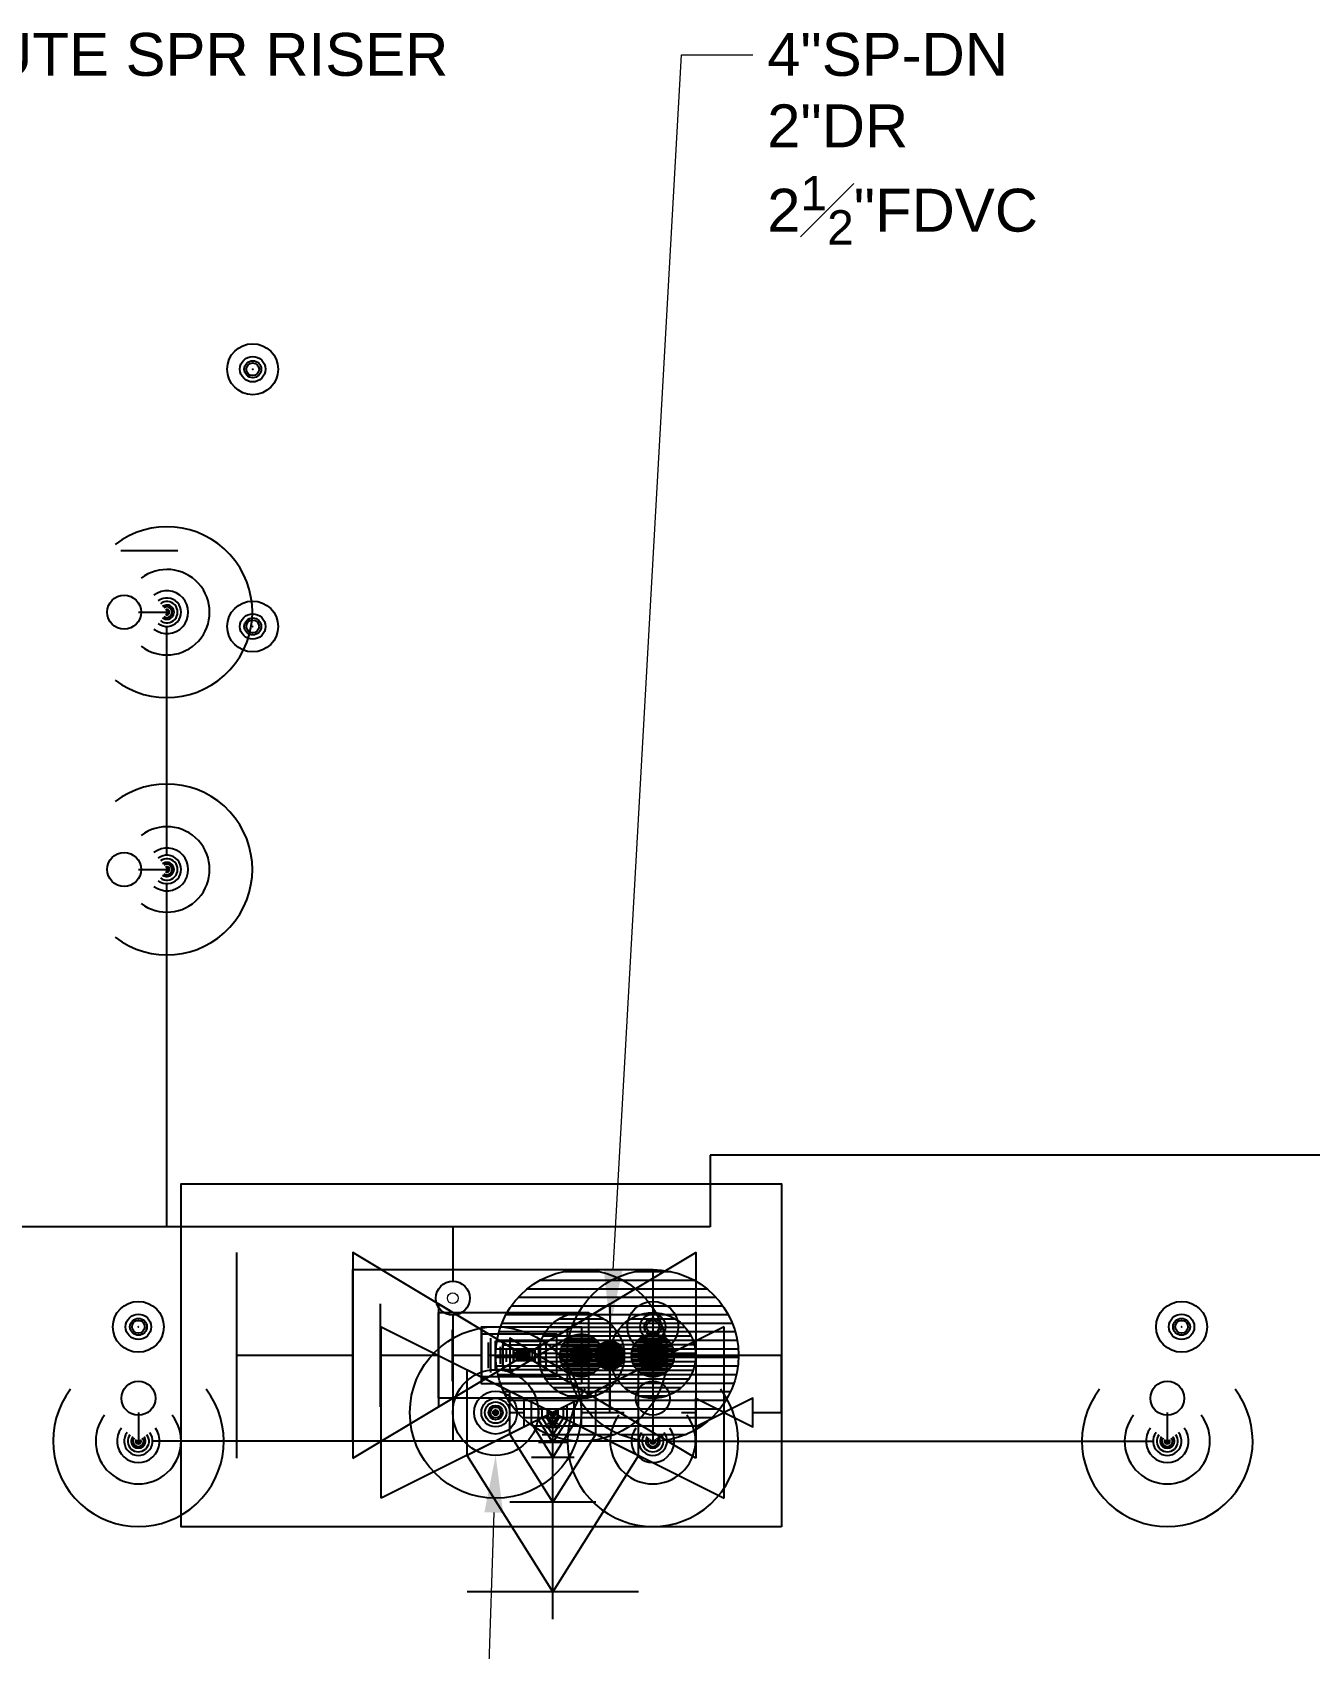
# Model space of a CAD drawing. Extents: x -22136 to 18501, y -126 to 776.
# Drawn here: x -1857.7 to -1500.1, y 249.7 to 702 of the extents above; entities that cross this region are included whole.
import ezdxf
from ezdxf import colors
from ezdxf.entities.mleader import LeaderData, LeaderLine
from ezdxf.math import Vec2, Vec3

# ---------------------------------------------------------------- set-up
doc = ezdxf.new("R2010")
doc.units = 0
doc.header["$LTSCALE"] = 48
doc.header["$MEASUREMENT"] = 0
for name, color, linetype in [('F-DRNP-N', 6, 'Continuous'), ('F-DRNP-N @ 1 (1)', 6, 'Continuous'), ('F-DRNP-N @ 1 (2)', 6, 'Continuous'), ('F-DRNP-N @ 12', 6, 'Continuous'), ('F-DRNP-N @ 128', 6, 'Continuous'), ('F-DRNP-N @ 16', 6, 'Continuous'), ('F-DRNP-N @ 192', 6, 'Continuous'), ('F-DRNP-N @ 2', 6, 'Continuous'), ('F-DRNP-N @ 24', 6, 'Continuous'), ('F-DRNP-N @ 384', 6, 'Continuous'), ('F-DRNP-N @ 4', 6, 'Continuous'), ('F-DRNP-N @ 48', 6, 'Continuous'), ('F-DRNP-N @ 64', 6, 'Continuous'), ('F-DRNP-N @ 768', 6, 'Continuous'), ('F-DRNP-N @ 8', 6, 'Continuous'), ('F-DRNP-N @ 96', 6, 'Continuous'), ('F-FP-N', 2, 'Continuous'), ('F-FP-N @ 1 (1)', 2, 'Continuous'), ('F-FP-N @ 1 (2)', 2, 'Continuous'), ('F-FP-N @ 12', 2, 'Continuous'), ('F-FP-N @ 128', 2, 'Continuous'), ('F-FP-N @ 16', 2, 'Continuous'), ('F-FP-N @ 192', 2, 'Continuous'), ('F-FP-N @ 2', 2, 'Continuous'), ('F-FP-N @ 24', 2, 'Continuous'), ('F-FP-N @ 384', 2, 'Continuous'), ('F-FP-N @ 4', 2, 'Continuous'), ('F-FP-N @ 48', 2, 'Continuous'), ('F-FP-N @ 64', 2, 'Continuous'), ('F-FP-N @ 768', 2, 'Continuous'), ('F-FP-N @ 8', 2, 'Continuous'), ('F-FP-N @ 96', 2, 'Continuous'), ('F-SPRK-HEAD-N', 2, 'Continuous'), ('F-SPRK-HEAD-N @ 1 (1)', 2, 'Continuous'), ('F-SPRK-HEAD-N @ 1 (2)', 2, 'Continuous'), ('F-SPRK-HEAD-N @ 128', 2, 'Continuous'), ('F-SPRK-HEAD-N @ 192', 2, 'Continuous'), ('F-SPRK-HEAD-N @ 48', 2, 'Continuous'), ('F-SPRK-HEAD-N @ 64', 2, 'Continuous'), ('F-SPRK-HEAD-N @ 96', 2, 'Continuous'), ('F-SPRN-N', 1, 'Continuous'), ('F-SPRN-N @ 1 (1)', 1, 'Continuous'), ('F-SPRN-N @ 1 (2)', 1, 'Continuous'), ('F-SPRN-N @ 12', 1, 'Continuous'), ('F-SPRN-N @ 128', 1, 'Continuous'), ('F-SPRN-N @ 16', 1, 'Continuous'), ('F-SPRN-N @ 192', 1, 'Continuous'), ('F-SPRN-N @ 2', 1, 'Continuous'), ('F-SPRN-N @ 24', 1, 'Continuous'), ('F-SPRN-N @ 384', 1, 'Continuous'), ('F-SPRN-N @ 4', 1, 'Continuous'), ('F-SPRN-N @ 48', 1, 'Continuous'), ('F-SPRN-N @ 64', 1, 'Continuous'), ('F-SPRN-N @ 768', 1, 'Continuous'), ('F-SPRN-N @ 8', 1, 'Continuous'), ('F-SPRN-N @ 96', 1, 'Continuous')]:
    doc.layers.add(name, color=color, linetype=linetype)
doc.layers.add('G-ANNO-TEXT', color=70, linetype='Continuous', lineweight=0)
doc.styles.add('Arial', font='arial.ttf')

# ---------------------------------------------------------------- blocks, each defined once
blk = doc.blocks.new('*U14')
blk.add_circle((0, 0), 0.0371)
blk = doc.blocks.new('*U666')
at = {"layer": 'F-SPRK-HEAD-N @ 1 (1)'}
blk.add_blockref('*U14', (-1828, 339.74), dxfattribs=at)
at = {"layer": 'F-SPRK-HEAD-N @ 1 (2)'}
blk.add_blockref('*U14', (-1828, 339.74), dxfattribs=at)
at = {"layer": 'F-SPRK-HEAD-N @ 128', "xscale": 128, "yscale": 128, "zscale": 128}
blk.add_blockref('*U14', (-1828, 319.74), dxfattribs=at)
at = {"layer": 'F-SPRK-HEAD-N @ 192', "xscale": 192, "yscale": 192, "zscale": 192}
blk.add_blockref('*U14', (-1828, 339.74), dxfattribs=at)
at = {"layer": 'F-SPRK-HEAD-N @ 48', "xscale": 48, "yscale": 48, "zscale": 48}
blk.add_blockref('*U14', (-1828, 339.74), dxfattribs=at)
at = {"layer": 'F-SPRK-HEAD-N @ 64', "xscale": 64, "yscale": 64, "zscale": 64}
blk.add_blockref('*U14', (-1828, 339.74), dxfattribs=at)
at = {"layer": 'F-SPRK-HEAD-N @ 96', "xscale": 96, "yscale": 96, "zscale": 96}
blk.add_blockref('*U14', (-1828, 339.74), dxfattribs=at)
blk = doc.blocks.new('*U667')
at = {"layer": 'F-SPRK-HEAD-N @ 1 (1)'}
blk.add_blockref('*U14', (-1684, 339.74), dxfattribs=at)
at = {"layer": 'F-SPRK-HEAD-N @ 1 (2)'}
blk.add_blockref('*U14', (-1684, 339.74), dxfattribs=at)
at = {"layer": 'F-SPRK-HEAD-N @ 128', "xscale": 128, "yscale": 128, "zscale": 128}
blk.add_blockref('*U14', (-1684, 319.74), dxfattribs=at)
at = {"layer": 'F-SPRK-HEAD-N @ 192', "xscale": 192, "yscale": 192, "zscale": 192}
blk.add_blockref('*U14', (-1684, 339.74), dxfattribs=at)
at = {"layer": 'F-SPRK-HEAD-N @ 48', "xscale": 48, "yscale": 48, "zscale": 48}
blk.add_blockref('*U14', (-1684, 339.74), dxfattribs=at)
at = {"layer": 'F-SPRK-HEAD-N @ 64', "xscale": 64, "yscale": 64, "zscale": 64}
blk.add_blockref('*U14', (-1684, 339.74), dxfattribs=at)
at = {"layer": 'F-SPRK-HEAD-N @ 96', "xscale": 96, "yscale": 96, "zscale": 96}
blk.add_blockref('*U14', (-1684, 339.74), dxfattribs=at)
blk = doc.blocks.new('*U668')
at = {"layer": 'F-SPRK-HEAD-N @ 1 (1)'}
blk.add_blockref('*U14', (-1536, 339.74), dxfattribs=at)
at = {"layer": 'F-SPRK-HEAD-N @ 1 (2)'}
blk.add_blockref('*U14', (-1536, 339.74), dxfattribs=at)
at = {"layer": 'F-SPRK-HEAD-N @ 128', "xscale": 128, "yscale": 128, "zscale": 128}
blk.add_blockref('*U14', (-1540, 319.74), dxfattribs=at)
at = {"layer": 'F-SPRK-HEAD-N @ 192', "xscale": 192, "yscale": 192, "zscale": 192}
blk.add_blockref('*U14', (-1536, 339.74), dxfattribs=at)
at = {"layer": 'F-SPRK-HEAD-N @ 48', "xscale": 48, "yscale": 48, "zscale": 48}
blk.add_blockref('*U14', (-1536, 339.74), dxfattribs=at)
at = {"layer": 'F-SPRK-HEAD-N @ 64', "xscale": 64, "yscale": 64, "zscale": 64}
blk.add_blockref('*U14', (-1536, 339.74), dxfattribs=at)
at = {"layer": 'F-SPRK-HEAD-N @ 96', "xscale": 96, "yscale": 96, "zscale": 96}
blk.add_blockref('*U14', (-1536, 339.74), dxfattribs=at)
blk = doc.blocks.new('*U15')
at = {"linetype": 'Continuous'}
blk.add_arc((0, 0), 0.03112, 232.56697, 127.43303, dxfattribs=at)
blk = doc.blocks.new('*U669')
at = {"layer": 'F-SPRN-N @ 1 (1)', "rotation": 270}
blk.add_blockref('*U15', (-1828, 307.74), dxfattribs=at)
at = {"layer": 'F-SPRN-N @ 1 (2)', "rotation": 270}
blk.add_blockref('*U15', (-1828, 307.74), dxfattribs=at)
at = {"layer": 'F-SPRN-N @ 12', "xscale": 12, "yscale": 12, "zscale": 12, "rotation": 270}
blk.add_blockref('*U15', (-1828, 307.74), dxfattribs=at)
at = {"layer": 'F-SPRN-N @ 128', "xscale": 128, "yscale": 128, "zscale": 128, "rotation": 270}
blk.add_blockref('*U15', (-1828, 307.74), dxfattribs=at)
at = {"layer": 'F-SPRN-N @ 16', "xscale": 16, "yscale": 16, "zscale": 16, "rotation": 270}
blk.add_blockref('*U15', (-1828, 307.74), dxfattribs=at)
at = {"layer": 'F-SPRN-N @ 192', "xscale": 192, "yscale": 192, "zscale": 192, "rotation": 270}
blk.add_blockref('*U15', (-1828, 307.74), dxfattribs=at)
at = {"layer": 'F-SPRN-N @ 2', "xscale": 2, "yscale": 2, "zscale": 2, "rotation": 270}
blk.add_blockref('*U15', (-1828, 307.74), dxfattribs=at)
at = {"layer": 'F-SPRN-N @ 24', "xscale": 24, "yscale": 24, "zscale": 24, "rotation": 270}
blk.add_blockref('*U15', (-1828, 307.74), dxfattribs=at)
at = {"layer": 'F-SPRN-N @ 384', "xscale": 384, "yscale": 384, "zscale": 384, "rotation": 270}
blk.add_blockref('*U15', (-1828, 307.74), dxfattribs=at)
at = {"layer": 'F-SPRN-N @ 4', "xscale": 4, "yscale": 4, "zscale": 4, "rotation": 270}
blk.add_blockref('*U15', (-1828, 307.74), dxfattribs=at)
at = {"layer": 'F-SPRN-N @ 48', "xscale": 48, "yscale": 48, "zscale": 48, "rotation": 270}
blk.add_blockref('*U15', (-1828, 307.74), dxfattribs=at)
at = {"layer": 'F-SPRN-N @ 64', "xscale": 64, "yscale": 64, "zscale": 64, "rotation": 270}
blk.add_blockref('*U15', (-1828, 307.74), dxfattribs=at)
at = {"layer": 'F-SPRN-N @ 768', "xscale": 768, "yscale": 768, "zscale": 768, "rotation": 270}
blk.add_blockref('*U15', (-1828, 307.74), dxfattribs=at)
at = {"layer": 'F-SPRN-N @ 8', "xscale": 8, "yscale": 8, "zscale": 8, "rotation": 270}
blk.add_blockref('*U15', (-1828, 307.74), dxfattribs=at)
at = {"layer": 'F-SPRN-N @ 96', "xscale": 96, "yscale": 96, "zscale": 96, "rotation": 270}
blk.add_blockref('*U15', (-1828, 307.74), dxfattribs=at)
blk = doc.blocks.new('*U670')
at = {"layer": 'F-SPRN-N @ 1 (1)', "rotation": 270}
blk.add_blockref('*U15', (-1684, 307.74), dxfattribs=at)
at = {"layer": 'F-SPRN-N @ 1 (2)', "rotation": 270}
blk.add_blockref('*U15', (-1684, 307.74), dxfattribs=at)
at = {"layer": 'F-SPRN-N @ 12', "xscale": 12, "yscale": 12, "zscale": 12, "rotation": 270}
blk.add_blockref('*U15', (-1684, 307.74), dxfattribs=at)
at = {"layer": 'F-SPRN-N @ 128', "xscale": 128, "yscale": 128, "zscale": 128, "rotation": 270}
blk.add_blockref('*U15', (-1684, 307.74), dxfattribs=at)
at = {"layer": 'F-SPRN-N @ 16', "xscale": 16, "yscale": 16, "zscale": 16, "rotation": 270}
blk.add_blockref('*U15', (-1684, 307.74), dxfattribs=at)
at = {"layer": 'F-SPRN-N @ 192', "xscale": 192, "yscale": 192, "zscale": 192, "rotation": 270}
blk.add_blockref('*U15', (-1684, 307.74), dxfattribs=at)
at = {"layer": 'F-SPRN-N @ 2', "xscale": 2, "yscale": 2, "zscale": 2, "rotation": 270}
blk.add_blockref('*U15', (-1684, 307.74), dxfattribs=at)
at = {"layer": 'F-SPRN-N @ 24', "xscale": 24, "yscale": 24, "zscale": 24, "rotation": 270}
blk.add_blockref('*U15', (-1684, 307.74), dxfattribs=at)
at = {"layer": 'F-SPRN-N @ 384', "xscale": 384, "yscale": 384, "zscale": 384, "rotation": 270}
blk.add_blockref('*U15', (-1684, 307.74), dxfattribs=at)
at = {"layer": 'F-SPRN-N @ 4', "xscale": 4, "yscale": 4, "zscale": 4, "rotation": 270}
blk.add_blockref('*U15', (-1684, 307.74), dxfattribs=at)
at = {"layer": 'F-SPRN-N @ 48', "xscale": 48, "yscale": 48, "zscale": 48, "rotation": 270}
blk.add_blockref('*U15', (-1684, 307.74), dxfattribs=at)
at = {"layer": 'F-SPRN-N @ 64', "xscale": 64, "yscale": 64, "zscale": 64, "rotation": 270}
blk.add_blockref('*U15', (-1684, 307.74), dxfattribs=at)
at = {"layer": 'F-SPRN-N @ 768', "xscale": 768, "yscale": 768, "zscale": 768, "rotation": 270}
blk.add_blockref('*U15', (-1684, 307.74), dxfattribs=at)
at = {"layer": 'F-SPRN-N @ 8', "xscale": 8, "yscale": 8, "zscale": 8, "rotation": 270}
blk.add_blockref('*U15', (-1684, 307.74), dxfattribs=at)
at = {"layer": 'F-SPRN-N @ 96', "xscale": 96, "yscale": 96, "zscale": 96, "rotation": 270}
blk.add_blockref('*U15', (-1684, 307.74), dxfattribs=at)
blk = doc.blocks.new('*U671')
at = {"layer": 'F-SPRN-N @ 1 (1)', "rotation": 270}
blk.add_blockref('*U15', (-1540, 307.74), dxfattribs=at)
at = {"layer": 'F-SPRN-N @ 1 (2)', "rotation": 270}
blk.add_blockref('*U15', (-1540, 307.74), dxfattribs=at)
at = {"layer": 'F-SPRN-N @ 12', "xscale": 12, "yscale": 12, "zscale": 12, "rotation": 270}
blk.add_blockref('*U15', (-1540, 307.74), dxfattribs=at)
at = {"layer": 'F-SPRN-N @ 128', "xscale": 128, "yscale": 128, "zscale": 128, "rotation": 270}
blk.add_blockref('*U15', (-1540, 307.74), dxfattribs=at)
at = {"layer": 'F-SPRN-N @ 16', "xscale": 16, "yscale": 16, "zscale": 16, "rotation": 270}
blk.add_blockref('*U15', (-1540, 307.74), dxfattribs=at)
at = {"layer": 'F-SPRN-N @ 192', "xscale": 192, "yscale": 192, "zscale": 192, "rotation": 270}
blk.add_blockref('*U15', (-1540, 307.74), dxfattribs=at)
at = {"layer": 'F-SPRN-N @ 2', "xscale": 2, "yscale": 2, "zscale": 2, "rotation": 270}
blk.add_blockref('*U15', (-1540, 307.74), dxfattribs=at)
at = {"layer": 'F-SPRN-N @ 24', "xscale": 24, "yscale": 24, "zscale": 24, "rotation": 270}
blk.add_blockref('*U15', (-1540, 307.74), dxfattribs=at)
at = {"layer": 'F-SPRN-N @ 384', "xscale": 384, "yscale": 384, "zscale": 384, "rotation": 270}
blk.add_blockref('*U15', (-1540, 307.74), dxfattribs=at)
at = {"layer": 'F-SPRN-N @ 4', "xscale": 4, "yscale": 4, "zscale": 4, "rotation": 270}
blk.add_blockref('*U15', (-1540, 307.74), dxfattribs=at)
at = {"layer": 'F-SPRN-N @ 48', "xscale": 48, "yscale": 48, "zscale": 48, "rotation": 270}
blk.add_blockref('*U15', (-1540, 307.74), dxfattribs=at)
at = {"layer": 'F-SPRN-N @ 64', "xscale": 64, "yscale": 64, "zscale": 64, "rotation": 270}
blk.add_blockref('*U15', (-1540, 307.74), dxfattribs=at)
at = {"layer": 'F-SPRN-N @ 768', "xscale": 768, "yscale": 768, "zscale": 768, "rotation": 270}
blk.add_blockref('*U15', (-1540, 307.74), dxfattribs=at)
at = {"layer": 'F-SPRN-N @ 8', "xscale": 8, "yscale": 8, "zscale": 8, "rotation": 270}
blk.add_blockref('*U15', (-1540, 307.74), dxfattribs=at)
at = {"layer": 'F-SPRN-N @ 96', "xscale": 96, "yscale": 96, "zscale": 96, "rotation": 270}
blk.add_blockref('*U15', (-1540, 307.74), dxfattribs=at)
blk = doc.blocks.new('*U21')
blk.add_circle((0, 0), 0.0371)
at = {"color": 7, "lineweight": 0}
blk.add_circle((0, 0), 0.0117, dxfattribs=at)
blk = doc.blocks.new('*U722')
at = {"layer": 'F-SPRK-HEAD-N @ 1 (1)'}
blk.add_blockref('*U14', (-1796, 607.74), dxfattribs=at)
at = {"layer": 'F-SPRK-HEAD-N @ 1 (2)'}
blk.add_blockref('*U14', (-1796, 607.74), dxfattribs=at)
at = {"layer": 'F-SPRK-HEAD-N @ 128', "xscale": 128, "yscale": 128, "zscale": 128}
blk.add_blockref('*U14', (-1832, 539.74), dxfattribs=at)
at = {"layer": 'F-SPRK-HEAD-N @ 192', "xscale": 192, "yscale": 192, "zscale": 192}
blk.add_blockref('*U14', (-1796, 607.74), dxfattribs=at)
at = {"layer": 'F-SPRK-HEAD-N @ 48', "xscale": 48, "yscale": 48, "zscale": 48}
blk.add_blockref('*U14', (-1796, 607.74), dxfattribs=at)
at = {"layer": 'F-SPRK-HEAD-N @ 64', "xscale": 64, "yscale": 64, "zscale": 64}
blk.add_blockref('*U14', (-1796, 607.74), dxfattribs=at)
at = {"layer": 'F-SPRK-HEAD-N @ 96', "xscale": 96, "yscale": 96, "zscale": 96}
blk.add_blockref('*U14', (-1796, 607.74), dxfattribs=at)
blk = doc.blocks.new('*U724')
at = {"layer": 'F-SPRK-HEAD-N @ 1 (1)'}
blk.add_blockref('*U14', (-1796, 535.74), dxfattribs=at)
at = {"layer": 'F-SPRK-HEAD-N @ 1 (2)'}
blk.add_blockref('*U14', (-1796, 535.74), dxfattribs=at)
at = {"layer": 'F-SPRK-HEAD-N @ 128', "xscale": 128, "yscale": 128, "zscale": 128}
blk.add_blockref('*U14', (-1832, 467.74), dxfattribs=at)
at = {"layer": 'F-SPRK-HEAD-N @ 192', "xscale": 192, "yscale": 192, "zscale": 192}
blk.add_blockref('*U14', (-1796, 535.74), dxfattribs=at)
at = {"layer": 'F-SPRK-HEAD-N @ 48', "xscale": 48, "yscale": 48, "zscale": 48}
blk.add_blockref('*U14', (-1796, 535.74), dxfattribs=at)
at = {"layer": 'F-SPRK-HEAD-N @ 64', "xscale": 64, "yscale": 64, "zscale": 64}
blk.add_blockref('*U14', (-1796, 535.74), dxfattribs=at)
at = {"layer": 'F-SPRK-HEAD-N @ 96', "xscale": 96, "yscale": 96, "zscale": 96}
blk.add_blockref('*U14', (-1796, 535.74), dxfattribs=at)
blk = doc.blocks.new('*U727')
at = {"layer": 'F-SPRN-N @ 1 (1)'}
blk.add_blockref('*U15', (-1820, 467.74), dxfattribs=at)
at = {"layer": 'F-SPRN-N @ 1 (2)'}
blk.add_blockref('*U15', (-1820, 467.74), dxfattribs=at)
at = {"layer": 'F-SPRN-N @ 12', "xscale": 12, "yscale": 12, "zscale": 12}
blk.add_blockref('*U15', (-1820, 467.74), dxfattribs=at)
at = {"layer": 'F-SPRN-N @ 128', "xscale": 128, "yscale": 128, "zscale": 128}
blk.add_blockref('*U15', (-1820, 467.74), dxfattribs=at)
at = {"layer": 'F-SPRN-N @ 16', "xscale": 16, "yscale": 16, "zscale": 16}
blk.add_blockref('*U15', (-1820, 467.74), dxfattribs=at)
at = {"layer": 'F-SPRN-N @ 192', "xscale": 192, "yscale": 192, "zscale": 192}
blk.add_blockref('*U15', (-1820, 467.74), dxfattribs=at)
at = {"layer": 'F-SPRN-N @ 2', "xscale": 2, "yscale": 2, "zscale": 2}
blk.add_blockref('*U15', (-1820, 467.74), dxfattribs=at)
at = {"layer": 'F-SPRN-N @ 24', "xscale": 24, "yscale": 24, "zscale": 24}
blk.add_blockref('*U15', (-1820, 467.74), dxfattribs=at)
at = {"layer": 'F-SPRN-N @ 384', "xscale": 384, "yscale": 384, "zscale": 384}
blk.add_blockref('*U15', (-1820, 467.74), dxfattribs=at)
at = {"layer": 'F-SPRN-N @ 4', "xscale": 4, "yscale": 4, "zscale": 4}
blk.add_blockref('*U15', (-1820, 467.74), dxfattribs=at)
at = {"layer": 'F-SPRN-N @ 48', "xscale": 48, "yscale": 48, "zscale": 48}
blk.add_blockref('*U15', (-1820, 467.74), dxfattribs=at)
at = {"layer": 'F-SPRN-N @ 64', "xscale": 64, "yscale": 64, "zscale": 64}
blk.add_blockref('*U15', (-1820, 467.74), dxfattribs=at)
at = {"layer": 'F-SPRN-N @ 768', "xscale": 768, "yscale": 768, "zscale": 768}
blk.add_blockref('*U15', (-1820, 467.74), dxfattribs=at)
at = {"layer": 'F-SPRN-N @ 8', "xscale": 8, "yscale": 8, "zscale": 8}
blk.add_blockref('*U15', (-1820, 467.74), dxfattribs=at)
at = {"layer": 'F-SPRN-N @ 96', "xscale": 96, "yscale": 96, "zscale": 96}
blk.add_blockref('*U15', (-1820, 467.74), dxfattribs=at)
blk = doc.blocks.new('*U728')
at = {"layer": 'F-SPRN-N @ 1 (1)'}
blk.add_blockref('*U15', (-1820, 539.74), dxfattribs=at)
at = {"layer": 'F-SPRN-N @ 1 (2)'}
blk.add_blockref('*U15', (-1820, 539.74), dxfattribs=at)
at = {"layer": 'F-SPRN-N @ 12', "xscale": 12, "yscale": 12, "zscale": 12}
blk.add_blockref('*U15', (-1820, 539.74), dxfattribs=at)
at = {"layer": 'F-SPRN-N @ 128', "xscale": 128, "yscale": 128, "zscale": 128}
blk.add_blockref('*U15', (-1820, 539.74), dxfattribs=at)
at = {"layer": 'F-SPRN-N @ 16', "xscale": 16, "yscale": 16, "zscale": 16}
blk.add_blockref('*U15', (-1820, 539.74), dxfattribs=at)
at = {"layer": 'F-SPRN-N @ 192', "xscale": 192, "yscale": 192, "zscale": 192}
blk.add_blockref('*U15', (-1820, 539.74), dxfattribs=at)
at = {"layer": 'F-SPRN-N @ 2', "xscale": 2, "yscale": 2, "zscale": 2}
blk.add_blockref('*U15', (-1820, 539.74), dxfattribs=at)
at = {"layer": 'F-SPRN-N @ 24', "xscale": 24, "yscale": 24, "zscale": 24}
blk.add_blockref('*U15', (-1820, 539.74), dxfattribs=at)
at = {"layer": 'F-SPRN-N @ 384', "xscale": 384, "yscale": 384, "zscale": 384}
blk.add_blockref('*U15', (-1820, 539.74), dxfattribs=at)
at = {"layer": 'F-SPRN-N @ 4', "xscale": 4, "yscale": 4, "zscale": 4}
blk.add_blockref('*U15', (-1820, 539.74), dxfattribs=at)
at = {"layer": 'F-SPRN-N @ 48', "xscale": 48, "yscale": 48, "zscale": 48}
blk.add_blockref('*U15', (-1820, 539.74), dxfattribs=at)
at = {"layer": 'F-SPRN-N @ 64', "xscale": 64, "yscale": 64, "zscale": 64}
blk.add_blockref('*U15', (-1820, 539.74), dxfattribs=at)
at = {"layer": 'F-SPRN-N @ 768', "xscale": 768, "yscale": 768, "zscale": 768}
blk.add_blockref('*U15', (-1820, 539.74), dxfattribs=at)
at = {"layer": 'F-SPRN-N @ 8', "xscale": 8, "yscale": 8, "zscale": 8}
blk.add_blockref('*U15', (-1820, 539.74), dxfattribs=at)
at = {"layer": 'F-SPRN-N @ 96', "xscale": 96, "yscale": 96, "zscale": 96}
blk.add_blockref('*U15', (-1820, 539.74), dxfattribs=at)
blk = doc.blocks.new('*U11')
h = blk.add_hatch()
h.set_pattern_fill('ANSI31', color=256, scale=0.025, angle=135)
edge = h.paths.add_edge_path()
edge.add_arc((0, 0), 0.03125, 0, 360)
blk.add_circle((0, 0), 0.03125)
blk = doc.blocks.new('*U743')
at = {"layer": 'F-FP-N @ 1 (1)'}
blk.add_blockref('*U11', (-1704, 331.74), dxfattribs=at)
at = {"layer": 'F-FP-N @ 1 (2)'}
blk.add_blockref('*U11', (-1704, 331.74), dxfattribs=at)
at = {"layer": 'F-FP-N @ 12', "xscale": 12, "yscale": 12, "zscale": 12}
blk.add_blockref('*U11', (-1704, 331.74), dxfattribs=at)
at = {"layer": 'F-FP-N @ 128', "xscale": 128, "yscale": 128, "zscale": 128}
blk.add_blockref('*U11', (-1696, 331.74), dxfattribs=at)
at = {"layer": 'F-FP-N @ 16', "xscale": 16, "yscale": 16, "zscale": 16}
blk.add_blockref('*U11', (-1704, 331.74), dxfattribs=at)
at = {"layer": 'F-FP-N @ 192', "xscale": 192, "yscale": 192, "zscale": 192}
blk.add_blockref('*U11', (-1704, 331.74), dxfattribs=at)
at = {"layer": 'F-FP-N @ 2', "xscale": 2, "yscale": 2, "zscale": 2}
blk.add_blockref('*U11', (-1704, 331.74), dxfattribs=at)
at = {"layer": 'F-FP-N @ 24', "xscale": 24, "yscale": 24, "zscale": 24}
blk.add_blockref('*U11', (-1704, 331.74), dxfattribs=at)
at = {"layer": 'F-FP-N @ 384', "xscale": 384, "yscale": 384, "zscale": 384}
blk.add_blockref('*U11', (-1704, 331.74), dxfattribs=at)
at = {"layer": 'F-FP-N @ 4', "xscale": 4, "yscale": 4, "zscale": 4}
blk.add_blockref('*U11', (-1704, 331.74), dxfattribs=at)
at = {"layer": 'F-FP-N @ 48', "xscale": 48, "yscale": 48, "zscale": 48}
blk.add_blockref('*U11', (-1704, 331.74), dxfattribs=at)
at = {"layer": 'F-FP-N @ 64', "xscale": 64, "yscale": 64, "zscale": 64}
blk.add_blockref('*U11', (-1704, 331.74), dxfattribs=at)
at = {"layer": 'F-FP-N @ 768', "xscale": 768, "yscale": 768, "zscale": 768}
blk.add_blockref('*U11', (-1704, 331.74), dxfattribs=at)
at = {"layer": 'F-FP-N @ 8', "xscale": 8, "yscale": 8, "zscale": 8}
blk.add_blockref('*U11', (-1704, 331.74), dxfattribs=at)
at = {"layer": 'F-FP-N @ 96', "xscale": 96, "yscale": 96, "zscale": 96}
blk.add_blockref('*U11', (-1704, 331.74), dxfattribs=at)
blk = doc.blocks.new('*U41')
at = {"color": 0}
for p, q in [((0.10492, -0.0375), (0.10492, 0.0375)), ((0.0625, 0), (0.10492, 0))]:
    blk.add_line(p, q, dxfattribs=at)
blk.add_lwpolyline([(-0.09375, 0.0625), (0.125, 0.0625), (0.125, -0.0625), (-0.09375, -0.0625)], close=True)
for points in [[(-0.0625, 0.0375), (0, 0), (-0.0625, -0.0375)], [(0.0625, 0.0375), (0, 0), (0.0625, -0.0375)]]:
    blk.add_lwpolyline(points, close=True, dxfattribs=at)
blk = doc.blocks.new('*U744')
at = {"layer": 'F-FP-N @ 1 (1)', "rotation": 180}
blk.add_blockref('*U41', (-1720, 331.74), dxfattribs=at)
at = {"layer": 'F-FP-N @ 1 (2)', "rotation": 180}
blk.add_blockref('*U41', (-1720, 331.74), dxfattribs=at)
at = {"layer": 'F-FP-N @ 12', "xscale": 12, "yscale": 12, "zscale": 12, "rotation": 180}
blk.add_blockref('*U41', (-1720, 331.74), dxfattribs=at)
at = {"layer": 'F-FP-N @ 128', "xscale": 128, "yscale": 128, "zscale": 128, "rotation": 180}
blk.add_blockref('*U41', (-1716, 331.74), dxfattribs=at)
at = {"layer": 'F-FP-N @ 16', "xscale": 16, "yscale": 16, "zscale": 16, "rotation": 180}
blk.add_blockref('*U41', (-1720, 331.74), dxfattribs=at)
at = {"layer": 'F-FP-N @ 192', "xscale": 192, "yscale": 192, "zscale": 192, "rotation": 180}
blk.add_blockref('*U41', (-1720, 331.74), dxfattribs=at)
at = {"layer": 'F-FP-N @ 2', "xscale": 2, "yscale": 2, "zscale": 2, "rotation": 180}
blk.add_blockref('*U41', (-1720, 331.74), dxfattribs=at)
at = {"layer": 'F-FP-N @ 24', "xscale": 24, "yscale": 24, "zscale": 24, "rotation": 180}
blk.add_blockref('*U41', (-1720, 331.74), dxfattribs=at)
at = {"layer": 'F-FP-N @ 384', "xscale": 384, "yscale": 384, "zscale": 384, "rotation": 180}
blk.add_blockref('*U41', (-1720, 331.74), dxfattribs=at)
at = {"layer": 'F-FP-N @ 4', "xscale": 4, "yscale": 4, "zscale": 4, "rotation": 180}
blk.add_blockref('*U41', (-1720, 331.74), dxfattribs=at)
at = {"layer": 'F-FP-N @ 48', "xscale": 48, "yscale": 48, "zscale": 48, "rotation": 180}
blk.add_blockref('*U41', (-1720, 331.74), dxfattribs=at)
at = {"layer": 'F-FP-N @ 64', "xscale": 64, "yscale": 64, "zscale": 64, "rotation": 180}
blk.add_blockref('*U41', (-1720, 331.74), dxfattribs=at)
at = {"layer": 'F-FP-N @ 768', "xscale": 768, "yscale": 768, "zscale": 768, "rotation": 180}
blk.add_blockref('*U41', (-1720, 331.74), dxfattribs=at)
at = {"layer": 'F-FP-N @ 8', "xscale": 8, "yscale": 8, "zscale": 8, "rotation": 180}
blk.add_blockref('*U41', (-1720, 331.74), dxfattribs=at)
at = {"layer": 'F-FP-N @ 96', "xscale": 96, "yscale": 96, "zscale": 96, "rotation": 180}
blk.add_blockref('*U41', (-1720, 331.74), dxfattribs=at)
blk = doc.blocks.new('*U745')
at = {"layer": 'F-DRNP-N @ 1 (1)'}
blk.add_blockref('*U11', (-1684, 331.74), dxfattribs=at)
at = {"layer": 'F-DRNP-N @ 1 (2)'}
blk.add_blockref('*U11', (-1684, 331.74), dxfattribs=at)
at = {"layer": 'F-DRNP-N @ 12', "xscale": 12, "yscale": 12, "zscale": 12}
blk.add_blockref('*U11', (-1684, 331.74), dxfattribs=at)
at = {"layer": 'F-DRNP-N @ 128', "xscale": 128, "yscale": 128, "zscale": 128}
blk.add_blockref('*U11', (-1684, 331.74), dxfattribs=at)
at = {"layer": 'F-DRNP-N @ 16', "xscale": 16, "yscale": 16, "zscale": 16}
blk.add_blockref('*U11', (-1684, 331.74), dxfattribs=at)
at = {"layer": 'F-DRNP-N @ 192', "xscale": 192, "yscale": 192, "zscale": 192}
blk.add_blockref('*U11', (-1684, 331.74), dxfattribs=at)
at = {"layer": 'F-DRNP-N @ 2', "xscale": 2, "yscale": 2, "zscale": 2}
blk.add_blockref('*U11', (-1684, 331.74), dxfattribs=at)
at = {"layer": 'F-DRNP-N @ 24', "xscale": 24, "yscale": 24, "zscale": 24}
blk.add_blockref('*U11', (-1684, 331.74), dxfattribs=at)
at = {"layer": 'F-DRNP-N @ 384', "xscale": 384, "yscale": 384, "zscale": 384}
blk.add_blockref('*U11', (-1684, 331.74), dxfattribs=at)
at = {"layer": 'F-DRNP-N @ 4', "xscale": 4, "yscale": 4, "zscale": 4}
blk.add_blockref('*U11', (-1684, 331.74), dxfattribs=at)
at = {"layer": 'F-DRNP-N @ 48', "xscale": 48, "yscale": 48, "zscale": 48}
blk.add_blockref('*U11', (-1684, 331.74), dxfattribs=at)
at = {"layer": 'F-DRNP-N @ 64', "xscale": 64, "yscale": 64, "zscale": 64}
blk.add_blockref('*U11', (-1684, 331.74), dxfattribs=at)
at = {"layer": 'F-DRNP-N @ 768', "xscale": 768, "yscale": 768, "zscale": 768}
blk.add_blockref('*U11', (-1684, 331.74), dxfattribs=at)
at = {"layer": 'F-DRNP-N @ 8', "xscale": 8, "yscale": 8, "zscale": 8}
blk.add_blockref('*U11', (-1684, 331.74), dxfattribs=at)
at = {"layer": 'F-DRNP-N @ 96', "xscale": 96, "yscale": 96, "zscale": 96}
blk.add_blockref('*U11', (-1684, 331.74), dxfattribs=at)
blk = doc.blocks.new('*U5')
blk.add_circle((0, 0), 0.03125)
blk = doc.blocks.new('*U746')
at = {"layer": 'F-FP-N @ 1 (1)'}
blk.add_blockref('*U5', (-1728, 315.74), dxfattribs=at)
at = {"layer": 'F-FP-N @ 1 (2)'}
blk.add_blockref('*U5', (-1728, 315.74), dxfattribs=at)
at = {"layer": 'F-FP-N @ 12', "xscale": 12, "yscale": 12, "zscale": 12}
blk.add_blockref('*U5', (-1728, 315.74), dxfattribs=at)
at = {"layer": 'F-FP-N @ 128', "xscale": 128, "yscale": 128, "zscale": 128}
blk.add_blockref('*U5', (-1728, 315.74), dxfattribs=at)
at = {"layer": 'F-FP-N @ 16', "xscale": 16, "yscale": 16, "zscale": 16}
blk.add_blockref('*U5', (-1728, 315.74), dxfattribs=at)
at = {"layer": 'F-FP-N @ 192', "xscale": 192, "yscale": 192, "zscale": 192}
blk.add_blockref('*U5', (-1728, 315.74), dxfattribs=at)
at = {"layer": 'F-FP-N @ 2', "xscale": 2, "yscale": 2, "zscale": 2}
blk.add_blockref('*U5', (-1728, 315.74), dxfattribs=at)
at = {"layer": 'F-FP-N @ 24', "xscale": 24, "yscale": 24, "zscale": 24}
blk.add_blockref('*U5', (-1728, 315.74), dxfattribs=at)
at = {"layer": 'F-FP-N @ 384', "xscale": 384, "yscale": 384, "zscale": 384}
blk.add_blockref('*U5', (-1728, 315.74), dxfattribs=at)
at = {"layer": 'F-FP-N @ 4', "xscale": 4, "yscale": 4, "zscale": 4}
blk.add_blockref('*U5', (-1728, 315.74), dxfattribs=at)
at = {"layer": 'F-FP-N @ 48', "xscale": 48, "yscale": 48, "zscale": 48}
blk.add_blockref('*U5', (-1728, 315.74), dxfattribs=at)
at = {"layer": 'F-FP-N @ 64', "xscale": 64, "yscale": 64, "zscale": 64}
blk.add_blockref('*U5', (-1728, 315.74), dxfattribs=at)
at = {"layer": 'F-FP-N @ 768', "xscale": 768, "yscale": 768, "zscale": 768}
blk.add_blockref('*U5', (-1728, 315.74), dxfattribs=at)
at = {"layer": 'F-FP-N @ 8', "xscale": 8, "yscale": 8, "zscale": 8}
blk.add_blockref('*U5', (-1728, 315.74), dxfattribs=at)
at = {"layer": 'F-FP-N @ 96', "xscale": 96, "yscale": 96, "zscale": 96}
blk.add_blockref('*U5', (-1728, 315.74), dxfattribs=at)
blk = doc.blocks.new('*U38')
at = {"linetype": 'Continuous'}
blk.add_line((-0.0625, 0.03125), (-0.0625, -0.03125), dxfattribs=at)
blk.add_line((0.0625, 0.03125), (0.0625, -0.03125))
for points in [[(0, 0.07526), (0, 0)], [(-0.03125, 0.01562), (0, 0.06537), (0.03125, 0.01562)], [(-0.03125, 0.06537), (0.03125, 0.06537)], [(-0.0625, -0.03125), (0, 0), (-0.0625, 0.03125)], [(0.0625, -0.03125), (0, 0), (0.0625, 0.03125)]]:
    blk.add_lwpolyline(points)
blk = doc.blocks.new('*U747')
at = {"layer": 'F-FP-N @ 1 (1)', "rotation": 180}
blk.add_blockref('*U38', (-1712, 315.74), dxfattribs=at)
at = {"layer": 'F-FP-N @ 1 (2)', "rotation": 180}
blk.add_blockref('*U38', (-1712, 315.74), dxfattribs=at)
at = {"layer": 'F-FP-N @ 12', "xscale": 12, "yscale": 12, "zscale": 12, "rotation": 180}
blk.add_blockref('*U38', (-1712, 315.74), dxfattribs=at)
at = {"layer": 'F-FP-N @ 128', "xscale": 128, "yscale": 128, "zscale": 128, "rotation": 180}
blk.add_blockref('*U38', (-1712, 315.74), dxfattribs=at)
at = {"layer": 'F-FP-N @ 16', "xscale": 16, "yscale": 16, "zscale": 16, "rotation": 180}
blk.add_blockref('*U38', (-1712, 315.74), dxfattribs=at)
at = {"layer": 'F-FP-N @ 192', "xscale": 192, "yscale": 192, "zscale": 192, "rotation": 180}
blk.add_blockref('*U38', (-1712, 315.74), dxfattribs=at)
at = {"layer": 'F-FP-N @ 2', "xscale": 2, "yscale": 2, "zscale": 2, "rotation": 180}
blk.add_blockref('*U38', (-1712, 315.74), dxfattribs=at)
at = {"layer": 'F-FP-N @ 24', "xscale": 24, "yscale": 24, "zscale": 24, "rotation": 180}
blk.add_blockref('*U38', (-1712, 315.74), dxfattribs=at)
at = {"layer": 'F-FP-N @ 384', "xscale": 384, "yscale": 384, "zscale": 384, "rotation": 180}
blk.add_blockref('*U38', (-1712, 315.74), dxfattribs=at)
at = {"layer": 'F-FP-N @ 4', "xscale": 4, "yscale": 4, "zscale": 4, "rotation": 180}
blk.add_blockref('*U38', (-1712, 315.74), dxfattribs=at)
at = {"layer": 'F-FP-N @ 48', "xscale": 48, "yscale": 48, "zscale": 48, "rotation": 180}
blk.add_blockref('*U38', (-1712, 315.74), dxfattribs=at)
at = {"layer": 'F-FP-N @ 64', "xscale": 64, "yscale": 64, "zscale": 64, "rotation": 180}
blk.add_blockref('*U38', (-1712, 315.74), dxfattribs=at)
at = {"layer": 'F-FP-N @ 768', "xscale": 768, "yscale": 768, "zscale": 768, "rotation": 180}
blk.add_blockref('*U38', (-1712, 315.74), dxfattribs=at)
at = {"layer": 'F-FP-N @ 8', "xscale": 8, "yscale": 8, "zscale": 8, "rotation": 180}
blk.add_blockref('*U38', (-1712, 315.74), dxfattribs=at)
at = {"layer": 'F-FP-N @ 96', "xscale": 96, "yscale": 96, "zscale": 96, "rotation": 180}
blk.add_blockref('*U38', (-1712, 315.74), dxfattribs=at)
blk = doc.blocks.new('PLMB BALL VALVES')
at = {"linetype": 'Continuous'}
blk.add_lwpolyline([(-0.0625, -0.03125), (-0.0625, 0.03125), (0.0625, -0.03125), (0.0625, 0.03125), (-0.0625, -0.03125)], dxfattribs=at)

msp = doc.modelspace()

# ---------------------------------------------------------------- linework, layer by layer
at = {"layer": 'DEFPOINTS'}
msp.add_line((-1832.96, 557.04), (-1816.96, 557.04), dxfattribs=at)
at = {"layer": 'F-DRNP-N'}
for p, q in [((-1648, 331.74), (-1680, 331.74)), ((-1648, 315.74), (-1648, 331.74)), ((-1696, 315.74), (-1692, 315.74)), ((-1676, 315.74), (-1672, 315.74)), ((-1656, 315.74), (-1648, 315.74))]:
    msp.add_line(p, q, dxfattribs=at)
at = {"layer": 'F-FP-N'}
for p, q in [((-1700, 331.74), (-1704, 331.74)), ((-1696, 315.74), (-1696, 327.74)), ((-1724, 315.74), (-1720, 315.74)), ((-1704, 315.74), (-1696, 315.74))]:
    msp.add_line(p, q, dxfattribs=at)
at = {"layer": 'F-SPRN-N'}
for p, q in [((-1828, 539.74), (-1820, 539.74)), ((-1820, 471.74), (-1820, 535.74)), ((-1828, 467.74), (-1820, 467.74)), ((-1820, 367.74), (-1820, 463.74)), ((-1402.08, 387.74), (-1668, 387.74)), ((-1668, 387.74), (-1668, 367.74)), ((-1668, 367.74), (-1968, 367.74)), ((-1740, 367.74), (-1740, 352.49)), ((-1740, 342.99), (-1740, 307.74)), ((-1828, 315.74), (-1828, 307.74)), ((-1684, 315.74), (-1684, 307.74)), ((-1540, 315.74), (-1540, 307.74)), ((-1720, 307.74), (-1824, 307.74)), ((-1688, 307.74), (-1704, 307.74)), ((-1680, 307.74), (-1544, 307.74))]:
    msp.add_line(p, q, dxfattribs=at)

# ---------------------------------------------------------------- block references
at = {"layer": 'F-DRNP-N'}
msp.add_blockref('*U745', (0, 0), dxfattribs=at)
at = {"layer": 'F-DRNP-N @ 128', "xscale": 128, "yscale": 128, "zscale": 128}
msp.add_blockref('PLMB BALL VALVES', (-1664, 315.74), dxfattribs=at)
at = {"layer": 'F-FP-N'}
for name in ['*U744', '*U743', '*U747', '*U746']:
    msp.add_blockref(name, (0, 0), dxfattribs=at)
at = {"layer": 'F-SPRK-HEAD-N'}
for name in ['*U722', '*U724', '*U666', '*U667', '*U668']:
    msp.add_blockref(name, (0, 0), dxfattribs=at)
at = {"layer": 'F-SPRK-HEAD-N @ 128', "xscale": 128, "yscale": 128, "zscale": 128}
msp.add_blockref('*U21', (-1740, 347.74), dxfattribs=at)
at = {"layer": 'F-SPRN-N'}
for name in ['*U728', '*U727', '*U669', '*U670', '*U671']:
    msp.add_blockref(name, (0, 0), dxfattribs=at)

# ---------------------------------------------------------------- leaders
at = {"layer": 'G-ANNO-TEXT'}
ml = msp.add_multileader_mtext('Standard', dxfattribs=at)
ml.set_content('LINEN CHUTE SPR RISER ', color=256, style='Arial')
ml.set_leader_properties(color=256, linetype='ByLayer', lineweight=-1)
ml.build(insert=Vec2(0, 0))
ml.multileader.update_dxf_attribs({"has_dogleg": 0, "dogleg_length": 0.125, "arrow_head_size": 16, "scale": 128})
ctx = ml.context
ctx.base_point, ctx.scale, ctx.char_height, ctx.arrow_head_size, ctx.landing_gap_size, ctx.plane_origin = Vec3(-1952, 695.74), 128, 12, 16, 4, Vec3(-1964, 491.74)
notes = []
notes.append((ctx, [(0, (1, 1, 0), (-1968, 695.74), (1, 0), 16, [(0, [(-1964, 491.74), (-1956, 695.74)], 0, [])])]))
ctx.mtext.insert, ctx.mtext.width, ctx.mtext.flow_direction = Vec3(-1948, 701.85), 53.0863, 5
ml = msp.add_multileader_mtext('Standard', dxfattribs=at)
ml.set_content('\\A1;4"SP-DN\\P2"DR\\P2{\\H0.8x;\\S1#2;\\H1.25x;"FDVC}', color=256, style='Arial')
ml.set_leader_properties(color=256, linetype='ByLayer', lineweight=-1)
ml.build(insert=Vec2(0, 0))
ml.multileader.update_dxf_attribs({"has_dogleg": 0, "dogleg_length": 0.125, "arrow_head_size": 16, "scale": 128})
ctx = ml.context
ctx.base_point, ctx.scale, ctx.char_height, ctx.arrow_head_size, ctx.landing_gap_size, ctx.plane_origin = Vec3(-1656, 695.74), 128, 12, 16, 4, Vec3(-1696, 339.74)
notes.append((ctx, [(0, (1, 1, 0), (-1672, 695.74), (1, 0), 16, [(0, [(-1696, 339.74), (-1676, 695.74)], 0, [])])]))
ctx.mtext.insert, ctx.mtext.flow_direction = Vec3(-1652, 701.85), 5
ml = msp.add_multileader_mtext('Standard', dxfattribs=at)
ml.set_content('4"SP-UP TO ROOF MANIFOLD', color=256, style='Arial')
ml.set_leader_properties(color=256, linetype='ByLayer', lineweight=-1)
ml.build(insert=Vec2(0, 0))
ml.multileader.update_dxf_attribs({"has_dogleg": 0, "dogleg_length": 0.125, "arrow_head_size": 16, "scale": 128})
ctx = ml.context
ctx.base_point, ctx.scale, ctx.char_height, ctx.arrow_head_size, ctx.landing_gap_size, ctx.plane_origin = Vec3(-2005.7, -56.26), 128, 12, 16, 4, Vec3(-1696, 319.74)
ctx.text_align_type = 2
notes.append((ctx, [(0, (1, 1, 0), (-1744, -56.26), (-1, 0), 16, [(0, [(-1728, 303.74), (-1740, -56.26)], 0, [])])]))
ctx.mtext.insert, ctx.mtext.alignment, ctx.mtext.flow_direction = Vec3(-1764, -50.15), 3, 5
for ctx, leaders in notes:
    for number, flags, end, landing, length, lines in leaders:
        leader = LeaderData()
        leader.index, (leader.has_last_leader_line, leader.has_dogleg_vector, leader.attachment_direction) = number, flags
        leader.last_leader_point, leader.dogleg_vector, leader.dogleg_length = Vec3(end), Vec3(landing), length
        for number, points, colour, breaks in lines:
            line = LeaderLine()
            line.index, line.vertices, line.color, line.breaks = number, Vec3.list(points), colors.encode_raw_color(colour), breaks
            leader.lines.append(line)
        ctx.leaders.append(leader)

doc.saveas('drawing.dxf')
